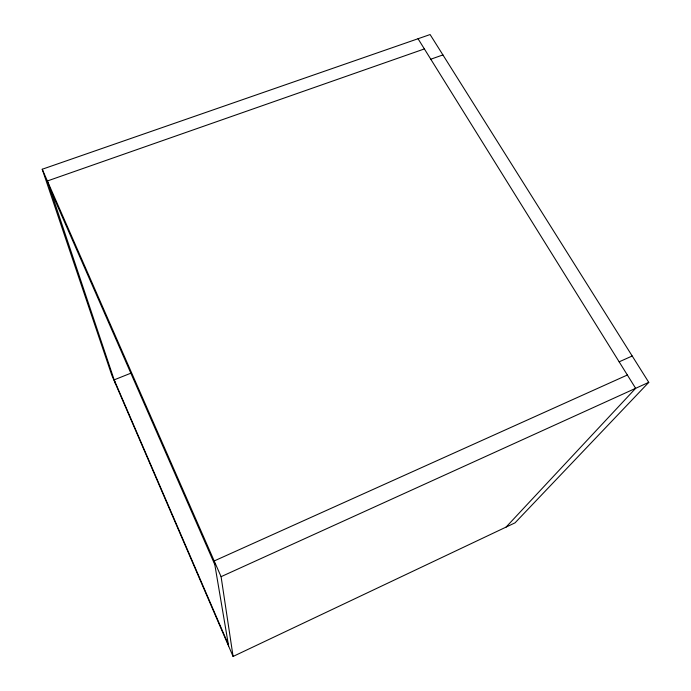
<?xml version="1.0" encoding="UTF-8"?>
<svg xmlns="http://www.w3.org/2000/svg" width="691" height="691" viewBox="0 0 691 691"><rect width="100%" height="100%" fill="white"/><g stroke="black" fill="none" stroke-linecap="round" stroke-linejoin="round"><path stroke-width="1.04" d="M506.071 527.095L635.642 388.316L418.038 38.739M648.771 382.356L515.037 522.845L233.083 656.45L111.778 375.153L42.229 169.243L430.104 34.55L648.771 382.356L221.085 576.674L233.083 656.45M627.359 375.006L214.184 560.962L228.635 646.128M619.153 361.825L632.205 356.003M131.204 373.054L114.17 379.86L228.375 644.608M430.787 59.219L442.914 54.926M424.386 48.931L47.377 180.973L115.457 383.669M42.229 169.243L221.085 576.674M50.158 189.248L214.806 564.607"/></g></svg>
